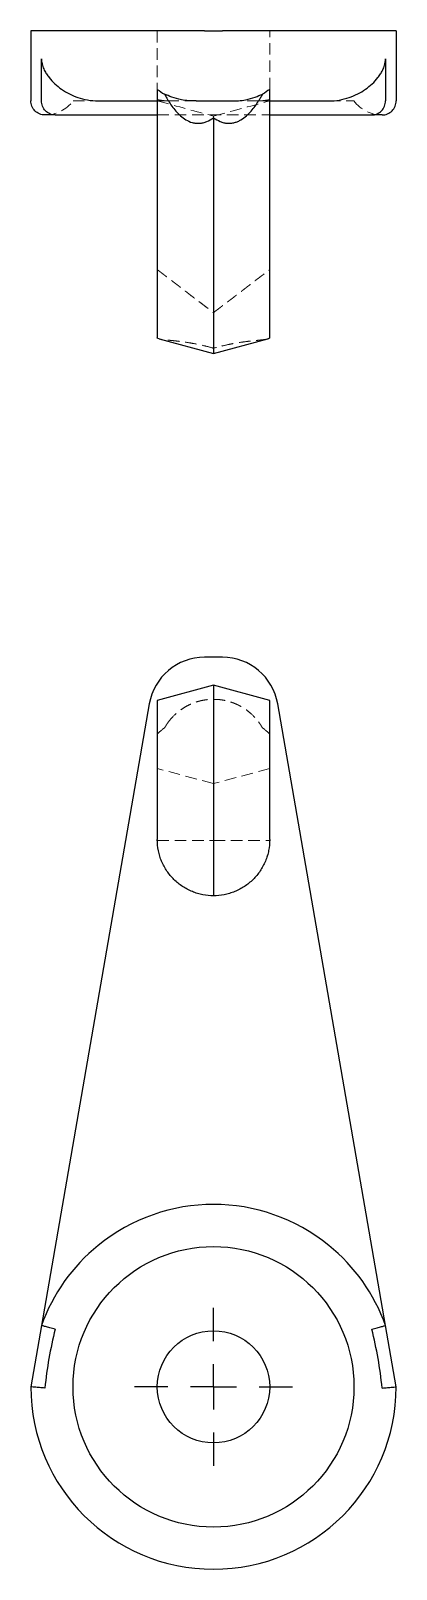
# Model space of a CAD drawing. Header units: millimetres. Extents: x 63 to 241, y 7 to 176.
# Drawn here: x 63 to 103, y 7 to 175.7 of the extents above.
import ezdxf

# ---------------------------------------------------------------- set-up
doc = ezdxf.new("R2010")
doc.units = ezdxf.units.MM
doc.linetypes.add('HIDDEN', pattern=[1.905, 1.27, -0.635])
doc.layers.add('10', color=7, linetype='Continuous')

# ---------------------------------------------------------------- blocks, each defined once
blk = doc.blocks.new('SW_CENTERMARKSYMBOL_0')
at = {"layer": '10', "color": 0}
for p, q in [((0, 5), (0, 8.65)), ((0, 0), (0, 2.5)), ((-5, 0), (-8.65, 0)), ((0, 0), (-2.5, 0)), ((0, 0), (0, -2.5)), ((0, 0), (2.5, 0)), ((5, 0), (8.65, 0)), ((0, -5), (0, -8.65))]:
    blk.add_line(p, q, dxfattribs=at)

msp = doc.modelspace()

# ---------------------------------------------------------------- linework, layer by layer
at = {"color": 7, "linetype": 'Continuous', "lineweight": 25}
for p, q in [((63, 175.69), (63, 168)), ((75.96, 175.69), (63, 175.69)), ((82.03, 175.69), (75.96, 175.69)), ((82.03, 175.69), (83.97, 175.69)), ((90.04, 175.69), (83.97, 175.69)), ((103, 175.69), (90.04, 175.69)), ((103, 175.69), (103, 168)), ((64.16, 168), (64.16, 172.62)), ((101.84, 172.62), (101.84, 168)), ((76.85, 169.27), (76.85, 142.03)), ((89.15, 142.03), (89.15, 169.27)), ((70.37, 168), (76.85, 168)), ((81.12, 168), (82.03, 168)), ((82.03, 168), (83, 168)), ((83, 168), (83.97, 168)), ((83.97, 168), (84.88, 168)), ((89.15, 168), (95.63, 168)), ((65.66, 166.46), (64.54, 166.46)), ((65.66, 166.46), (76.85, 166.46)), ((83, 166.15), (83, 140.31)), ((89.15, 166.46), (100.34, 166.46)), ((101.46, 166.46), (100.34, 166.46)), ((77.05, 141.9), (83, 140.31)), ((83, 140.31), (88.94, 141.9)), ((83.97, 107), (82.03, 107)), ((83, 103.92), (76.85, 102.27)), ((89.15, 102.27), (83, 103.92)), ((83, 103.92), (83, 80.85)), ((75.96, 101.9), (64.16, 33.72)), ((76.85, 102.27), (76.85, 87)), ((89.15, 87), (89.15, 102.27)), ((101.84, 33.72), (90.04, 101.9)), ((64.16, 33.72), (63, 27)), ((103, 27), (101.84, 33.72))]:
    msp.add_line(p, q, dxfattribs=at)
at = {"color": 7, "linetype": 'HIDDEN', "lineweight": 18}
for p, q in [((76.85, 175.69), (76.85, 169.27)), ((89.15, 169.27), (89.15, 175.69)), ((67.62, 168), (70.37, 168)), ((76.85, 168), (78.05, 168)), ((81.12, 168), (78.05, 168)), ((87.95, 168), (84.88, 168)), ((87.95, 168), (89.15, 168)), ((95.63, 168), (98.38, 168)), ((76.85, 166.46), (89.15, 166.46)), ((83, 166.33), (83, 166.15)), ((83, 93.15), (76.85, 94.8)), ((89.15, 94.8), (83, 93.15)), ((76.85, 86.89), (76.85, 87)), ((89.15, 87), (89.15, 86.89))]:
    msp.add_line(p, q, dxfattribs=at)
at = {"color": 7, "linetype": 'Continuous', "lineweight": 25}
for radius in [15.38, 6.15]:
    msp.add_circle((83, 27), radius, dxfattribs=at)
at = {"color": 7, "linetype": 'HIDDEN', "lineweight": 18}
for centre, start, end in [((64.54, 170.31), 270, 323.1301), ((101.46, 170.31), 216.8699, 270)]:
    msp.add_arc(centre, 3.85, start, end, dxfattribs=at)
at = {"color": 7, "linetype": 'Continuous', "lineweight": 25}
for centre, radius, start, end in [((82.03, 100.85), 6.15, 90, 170.1807), ((83.97, 100.85), 6.15, 9.8193, 90), ((83, 27), 20, 50.8305, 129.1695), ((83, 27), 20, 129.1695, 160.3614), ((83, 27), 20, 19.6386, 50.8305), ((83, 27), 20, 180, 0)]:
    msp.add_arc(centre, radius, start, end, dxfattribs=at)
at = {"color": 7, "linetype": 'HIDDEN', "lineweight": 18}
for centre, major_axis, start_param, end_param in [((78.05, 172.62), (-4.68, 0), 1.310814, 1.570796), ((87.95, 172.62), (4.68, 0), 4.712389, 4.972371)]:
    msp.add_ellipse(centre, major_axis=major_axis, ratio=0.985351, start_param=start_param, end_param=end_param, dxfattribs=at)
at = {"color": 7, "linetype": 'Continuous', "lineweight": 25}
for points, knots in [([(64.16, 172.62), (64.16, 172.48), (64.17, 172.36), (64.21, 172.12), (64.24, 172.01), (64.32, 171.72), (64.39, 171.55), (64.55, 171.23), (64.63, 171.09), (64.81, 170.82), (64.9, 170.69), (65.19, 170.32), (65.4, 170.09), (65.86, 169.66), (66.11, 169.46), (66.64, 169.09), (66.92, 168.92), (67.52, 168.62), (67.83, 168.49), (68.49, 168.26), (68.84, 168.17), (69.58, 168.04), (69.97, 168), (70.37, 168)], [0, 0, 0, 0, 0.03125, 0.03125, 0.0625, 0.0625, 0.125, 0.125, 0.1875, 0.1875, 0.25, 0.25, 0.375, 0.375, 0.5, 0.5, 0.625, 0.625, 0.75, 0.75, 0.875, 0.875, 1, 1, 1, 1]), ([(95.63, 168), (96.03, 168), (96.42, 168.04), (97.15, 168.16), (97.5, 168.26), (98.17, 168.48), (98.49, 168.62), (99.09, 168.93), (99.37, 169.09), (99.89, 169.46), (100.14, 169.66), (100.6, 170.09), (100.81, 170.31), (101.1, 170.69), (101.19, 170.82), (101.37, 171.09), (101.45, 171.24), (101.61, 171.55), (101.68, 171.72), (101.76, 172.02), (101.79, 172.13), (101.83, 172.36), (101.84, 172.49), (101.84, 172.62)], [0, 0, 0, 0, 0.125, 0.125, 0.25, 0.25, 0.375, 0.375, 0.5, 0.5, 0.625, 0.625, 0.75, 0.75, 0.8125, 0.8125, 0.875, 0.875, 0.9375, 0.9375, 0.96875, 0.96875, 1, 1, 1, 1]), ([(77.64, 168.74), (77.68, 168.67), (77.76, 168.52), (77.87, 168.33), (77.97, 168.15), (78.03, 168.05), (78.06, 168)], [0, 0, 0, 0, 0.3037936, 0.5717244, 0.8037927, 1, 1, 1, 1]), ([(79.49, 168.12), (79.1, 168.2), (78.76, 168.3), (78.15, 168.52), (77.87, 168.64), (77.64, 168.74)], [0, 0, 0, 0, 0.5, 0.5, 1, 1, 1, 1]), ([(86.51, 168.12), (86.9, 168.2), (87.24, 168.3), (87.85, 168.52), (88.13, 168.64), (88.36, 168.74)], [0, 0, 0, 0, 0.5, 0.5, 1, 1, 1, 1]), ([(88.36, 168.74), (88.32, 168.68), (88.26, 168.55), (88.16, 168.37), (88.05, 168.18), (87.98, 168.06), (87.94, 168)], [0, 0, 0, 0, 0.252506, 0.503257, 0.75238, 1, 1, 1, 1]), ([(64.54, 166.46), (64.34, 166.46), (64.14, 166.5), (63.76, 166.66), (63.59, 166.77), (63.31, 167.05), (63.2, 167.22), (63.04, 167.6), (63, 167.8), (63, 168)], [0, 0, 0, 0, 0.25, 0.25, 0.5, 0.5, 0.75, 0.75, 1, 1, 1, 1]), ([(65.66, 166.46), (65.46, 166.46), (65.27, 166.5), (64.91, 166.66), (64.74, 166.77), (64.46, 167.05), (64.35, 167.22), (64.2, 167.6), (64.16, 167.8), (64.16, 168)], [0, 0, 0, 0, 0.25, 0.25, 0.5, 0.5, 0.75, 0.75, 1, 1, 1, 1]), ([(78.06, 168), (78.3, 167.62), (78.57, 167.24), (79.04, 166.71), (79.2, 166.54), (79.57, 166.22), (79.76, 166.07), (80.19, 165.81), (80.43, 165.7), (80.8, 165.59), (80.93, 165.57), (81.2, 165.54), (81.33, 165.54), (81.6, 165.56), (81.74, 165.58), (82, 165.65), (82.14, 165.69), (82.52, 165.85), (82.77, 165.99), (83, 166.15)], [0, 0, 0, 0, 0.25, 0.25, 0.375, 0.375, 0.5, 0.5, 0.625, 0.625, 0.6875, 0.6875, 0.75, 0.75, 0.8125, 0.8125, 0.875, 0.875, 1, 1, 1, 1]), ([(81.12, 168), (80.83, 168), (80.55, 168), (80, 168.04), (79.74, 168.07), (79.49, 168.12)], [0, 0, 0, 0, 0.5, 0.5, 1, 1, 1, 1]), ([(83, 166.15), (83.23, 165.99), (83.47, 165.86), (83.86, 165.7), (83.99, 165.65), (84.26, 165.58), (84.39, 165.56), (84.66, 165.54), (84.79, 165.54), (85.06, 165.57), (85.18, 165.59), (85.44, 165.66), (85.56, 165.7), (85.79, 165.81), (85.9, 165.87), (86.22, 166.06), (86.42, 166.21), (86.79, 166.53), (86.95, 166.7), (87.43, 167.24), (87.7, 167.62), (87.94, 168)], [0, 0, 0, 0, 0.125, 0.125, 0.1875, 0.1875, 0.25, 0.25, 0.3125, 0.3125, 0.375, 0.375, 0.4375, 0.4375, 0.5, 0.5, 0.625, 0.625, 0.75, 0.75, 1, 1, 1, 1]), ([(84.88, 168), (85.17, 168), (85.45, 168), (86, 168.04), (86.26, 168.07), (86.51, 168.12)], [0, 0, 0, 0, 0.5, 0.5, 1, 1, 1, 1]), ([(100.34, 166.46), (100.54, 166.46), (100.73, 166.5), (101.09, 166.66), (101.26, 166.77), (101.54, 167.05), (101.65, 167.22), (101.8, 167.6), (101.84, 167.8), (101.84, 168)], [0, 0, 0, 0, 0.25, 0.25, 0.5, 0.5, 0.75, 0.75, 1, 1, 1, 1]), ([(101.46, 166.46), (101.66, 166.46), (101.86, 166.5), (102.24, 166.66), (102.41, 166.77), (102.69, 167.05), (102.8, 167.22), (102.96, 167.6), (103, 167.8), (103, 168)], [0, 0, 0, 0, 0.25, 0.25, 0.5, 0.5, 0.75, 0.75, 1, 1, 1, 1]), ([(65.66, 166.46), (65.4, 166.46), (65.17, 166.47), (64.8, 166.47), (64.65, 166.46), (64.54, 166.46)], [0, 0, 0, 0, 0.5, 0.5, 1, 1, 1, 1]), ([(101.46, 166.46), (101.35, 166.46), (101.2, 166.47), (100.83, 166.47), (100.6, 166.46), (100.34, 166.46)], [0, 0, 0, 0, 0.5, 0.5, 1, 1, 1, 1]), ([(77.05, 141.9), (77.04, 141.91), (76.87, 141.94), (76.86, 141.98), (76.85, 142.03)], [0, 0, 0, 0, 0.068622, 1, 1, 1, 1]), ([(89.15, 142.03), (89.14, 142), (89.13, 141.95), (88.98, 141.92), (88.94, 141.91)], [0, 0, 0, 0, 0.655253, 1, 1, 1, 1]), ([(83, 80.85), (82.61, 80.85), (82.21, 80.88), (81.63, 81), (81.44, 81.04), (81.06, 81.16), (80.87, 81.22), (80.31, 81.45), (79.95, 81.64), (79.28, 82.08), (78.96, 82.34), (78.39, 82.91), (78.13, 83.22), (77.67, 83.89), (77.48, 84.25), (77.24, 84.81), (77.18, 85), (77.06, 85.39), (77.01, 85.59), (76.89, 86.19), (76.85, 86.59), (76.85, 87)], [0, 0, 0, 0, 0.125, 0.125, 0.1875, 0.1875, 0.25, 0.25, 0.375, 0.375, 0.5, 0.5, 0.625, 0.625, 0.75, 0.75, 0.8125, 0.8125, 0.875, 0.875, 1, 1, 1, 1]), ([(89.15, 87), (89.15, 86.59), (89.11, 86.19), (89, 85.6), (88.95, 85.4), (88.83, 85.01), (88.76, 84.82), (88.52, 84.26), (88.33, 83.9), (87.88, 83.23), (87.62, 82.91), (87.04, 82.34), (86.73, 82.09), (86.22, 81.75), (86.05, 81.65), (85.69, 81.46), (85.51, 81.38), (85.14, 81.23), (84.95, 81.16), (84.57, 81.05), (84.38, 81), (83.79, 80.88), (83.4, 80.85), (83, 80.85)], [0, 0, 0, 0, 0.125, 0.125, 0.1875, 0.1875, 0.25, 0.25, 0.375, 0.375, 0.5, 0.5, 0.625, 0.625, 0.6875, 0.6875, 0.75, 0.75, 0.8125, 0.8125, 0.875, 0.875, 1, 1, 1, 1]), ([(65.66, 33.33), (65.46, 33.38), (65.27, 33.43), (64.91, 33.53), (64.74, 33.57), (64.46, 33.64), (64.35, 33.67), (64.2, 33.71), (64.16, 33.72), (64.16, 33.72)], [0, 0, 0, 0, 0.25, 0.25, 0.5, 0.5, 0.75, 0.75, 1, 1, 1, 1]), ([(65.66, 33.33), (65.4, 32.27), (65.17, 31.2), (64.8, 29.04), (64.65, 27.96), (64.54, 26.87)], [0, 0, 0, 0, 0.5, 0.5, 1, 1, 1, 1]), ([(100.34, 33.33), (100.54, 33.38), (100.73, 33.43), (101.09, 33.53), (101.26, 33.57), (101.54, 33.64), (101.65, 33.67), (101.8, 33.71), (101.84, 33.72), (101.84, 33.72)], [0, 0, 0, 0, 0.25, 0.25, 0.5, 0.5, 0.75, 0.75, 1, 1, 1, 1]), ([(101.46, 26.87), (101.35, 27.96), (101.2, 29.04), (100.83, 31.19), (100.6, 32.27), (100.34, 33.33)], [0, 0, 0, 0, 0.5, 0.5, 1, 1, 1, 1]), ([(64.54, 26.87), (64.34, 26.89), (64.14, 26.9), (63.76, 26.93), (63.59, 26.95), (63.31, 26.97), (63.2, 26.98), (63.04, 27), (63, 27), (63, 27)], [0, 0, 0, 0, 0.25, 0.25, 0.5, 0.5, 0.75, 0.75, 1, 1, 1, 1]), ([(101.46, 26.87), (101.66, 26.89), (101.86, 26.9), (102.24, 26.93), (102.41, 26.95), (102.69, 26.97), (102.8, 26.98), (102.96, 27), (103, 27), (103, 27)], [0, 0, 0, 0, 0.25, 0.25, 0.5, 0.5, 0.75, 0.75, 1, 1, 1, 1])]:
    msp.add_open_spline(points, degree=3, knots=knots, dxfattribs=at)
for points in [[(76.85, 169.27), (77.09, 169.08), (77.36, 168.9), (77.64, 168.74)], [(89.15, 169.27), (88.91, 169.08), (88.64, 168.9), (88.36, 168.74)]]:
    msp.add_open_spline(points, degree=3, dxfattribs=at)
at = {"color": 7, "linetype": 'HIDDEN', "lineweight": 18}
for points in [[(76.85, 168), (79.11, 167.39), (81.14, 166.83), (83, 166.33)], [(83, 166.33), (84.86, 166.83), (86.89, 167.39), (89.15, 168)], [(76.85, 98.59), (77.09, 98.83), (77.36, 99.05), (77.64, 99.26)], [(89.15, 98.59), (88.91, 98.83), (88.64, 99.05), (88.36, 99.26)], [(76.85, 86.89), (79.11, 86.89), (81.14, 86.89), (83, 86.89)], [(83, 86.89), (84.86, 86.89), (86.89, 86.89), (89.15, 86.89)]]:
    msp.add_open_spline(points, degree=3, dxfattribs=at)
for points, knots in [([(76.88, 149.48), (76.88, 149.48), (76.9, 149.46), (76.93, 149.44), (76.98, 149.4), (77.03, 149.36), (77.09, 149.32), (77.16, 149.26), (77.24, 149.2), (77.33, 149.13), (77.42, 149.06), (77.53, 148.98), (77.64, 148.89), (77.77, 148.79), (77.9, 148.69), (78.04, 148.58), (78.19, 148.47), (78.35, 148.35), (78.52, 148.22), (78.7, 148.08), (78.89, 147.94), (79.09, 147.79), (79.3, 147.62), (79.54, 147.43), (79.81, 147.23), (80.11, 147), (80.43, 146.74), (80.79, 146.47), (81.17, 146.18), (81.59, 145.86), (82.04, 145.52), (82.51, 145.17), (82.83, 144.92), (83, 144.79)], [0, 0, 0, 0, 0.021811, 0.043853, 0.066143, 0.088699, 0.111539, 0.134678, 0.158132, 0.181916, 0.206045, 0.230532, 0.25539, 0.280633, 0.306272, 0.332318, 0.358784, 0.385678, 0.413012, 0.440794, 0.469033, 0.497739, 0.528519, 0.562254, 0.598954, 0.638628, 0.681282, 0.72692, 0.775547, 0.827166, 0.881779, 0.93939, 1, 1, 1, 1]), ([(83, 144.79), (83.08, 144.85), (83.25, 144.98), (83.5, 145.17), (83.74, 145.35), (83.97, 145.53), (84.2, 145.7), (84.42, 145.87), (84.63, 146.03), (84.83, 146.18), (85.03, 146.33), (85.22, 146.48), (85.4, 146.62), (85.57, 146.75), (85.74, 146.88), (85.9, 147), (86.05, 147.12), (86.19, 147.23), (86.33, 147.34), (86.46, 147.44), (86.58, 147.53), (86.7, 147.63), (86.81, 147.71), (86.96, 147.82), (87.14, 147.96), (87.39, 148.15), (87.65, 148.36), (87.93, 148.57), (88.18, 148.76), (88.4, 148.92), (88.59, 149.07), (88.75, 149.2), (88.89, 149.3), (89, 149.38), (89.08, 149.45), (89.11, 149.47), (89.12, 149.48)], [0, 0, 0, 0, 0.030682, 0.060613, 0.089795, 0.118228, 0.145911, 0.172846, 0.199032, 0.224469, 0.249159, 0.273102, 0.296297, 0.318746, 0.34045, 0.361407, 0.38162, 0.401089, 0.419815, 0.437799, 0.455041, 0.471544, 0.487308, 0.502335, 0.535365, 0.567529, 0.615886, 0.662928, 0.708712, 0.753303, 0.796769, 0.839183, 0.880626, 0.921181, 0.96094, 1, 1, 1, 1]), ([(83, 140.89), (82.67, 140.98), (82, 141.16), (81.01, 141.37), (80.05, 141.53), (79.19, 141.65), (78.43, 141.73), (77.81, 141.79), (77.32, 141.84), (77.14, 141.88), (77.05, 141.9)], [0, 0, 0, 0, 0.125573, 0.25469, 0.380302, 0.509697, 0.633116, 0.760042, 0.884768, 1, 1, 1, 1]), ([(88.94, 141.91), (88.9, 141.89), (88.78, 141.86), (88.4, 141.81), (87.83, 141.75), (87.11, 141.68), (86.29, 141.58), (85.37, 141.44), (84.27, 141.22), (83.47, 141.01), (83, 140.89)], [0, 0, 0, 0, 0.063022, 0.188332, 0.317268, 0.442664, 0.571755, 0.69605, 0.823995, 1, 1, 1, 1]), ([(78.06, 99.9), (78.3, 100.22), (78.57, 100.52), (79.04, 100.94), (79.2, 101.08), (79.57, 101.34), (79.76, 101.47), (80.19, 101.71), (80.43, 101.83), (80.8, 101.98), (80.93, 102.03), (81.2, 102.12), (81.33, 102.16), (81.6, 102.23), (81.74, 102.26), (82, 102.31), (82.14, 102.33), (82.52, 102.37), (82.77, 102.38), (83, 102.38)], [0, 0, 0, 0, 0.25, 0.25, 0.375, 0.375, 0.5, 0.5, 0.625, 0.625, 0.6875, 0.6875, 0.75, 0.75, 0.8125, 0.8125, 0.875, 0.875, 1, 1, 1, 1]), ([(83, 102.38), (83.23, 102.38), (83.47, 102.37), (83.86, 102.33), (83.99, 102.31), (84.26, 102.26), (84.39, 102.23), (84.66, 102.16), (84.79, 102.12), (85.06, 102.03), (85.18, 101.99), (85.44, 101.88), (85.56, 101.83), (85.79, 101.72), (85.9, 101.66), (86.22, 101.48), (86.42, 101.35), (86.79, 101.09), (86.95, 100.95), (87.43, 100.53), (87.7, 100.22), (87.94, 99.9)], [0, 0, 0, 0, 0.125, 0.125, 0.1875, 0.1875, 0.25, 0.25, 0.3125, 0.3125, 0.375, 0.375, 0.4375, 0.4375, 0.5, 0.5, 0.625, 0.625, 0.75, 0.75, 1, 1, 1, 1]), ([(77.64, 99.26), (77.68, 99.33), (77.76, 99.45), (77.87, 99.63), (77.97, 99.77), (78.03, 99.86), (78.06, 99.9)], [0, 0, 0, 0, 0.3037936, 0.5717244, 0.8037927, 1, 1, 1, 1]), ([(88.36, 99.26), (88.32, 99.32), (88.26, 99.43), (88.16, 99.59), (88.05, 99.75), (87.98, 99.85), (87.94, 99.9)], [0, 0, 0, 0, 0.252506, 0.503257, 0.75238, 1, 1, 1, 1])]:
    msp.add_open_spline(points, degree=3, knots=knots, dxfattribs=at)

# ---------------------------------------------------------------- block references
at = {"layer": '10'}
msp.add_blockref('SW_CENTERMARKSYMBOL_0', (83, 27), dxfattribs=at)

doc.saveas('drawing.dxf')
